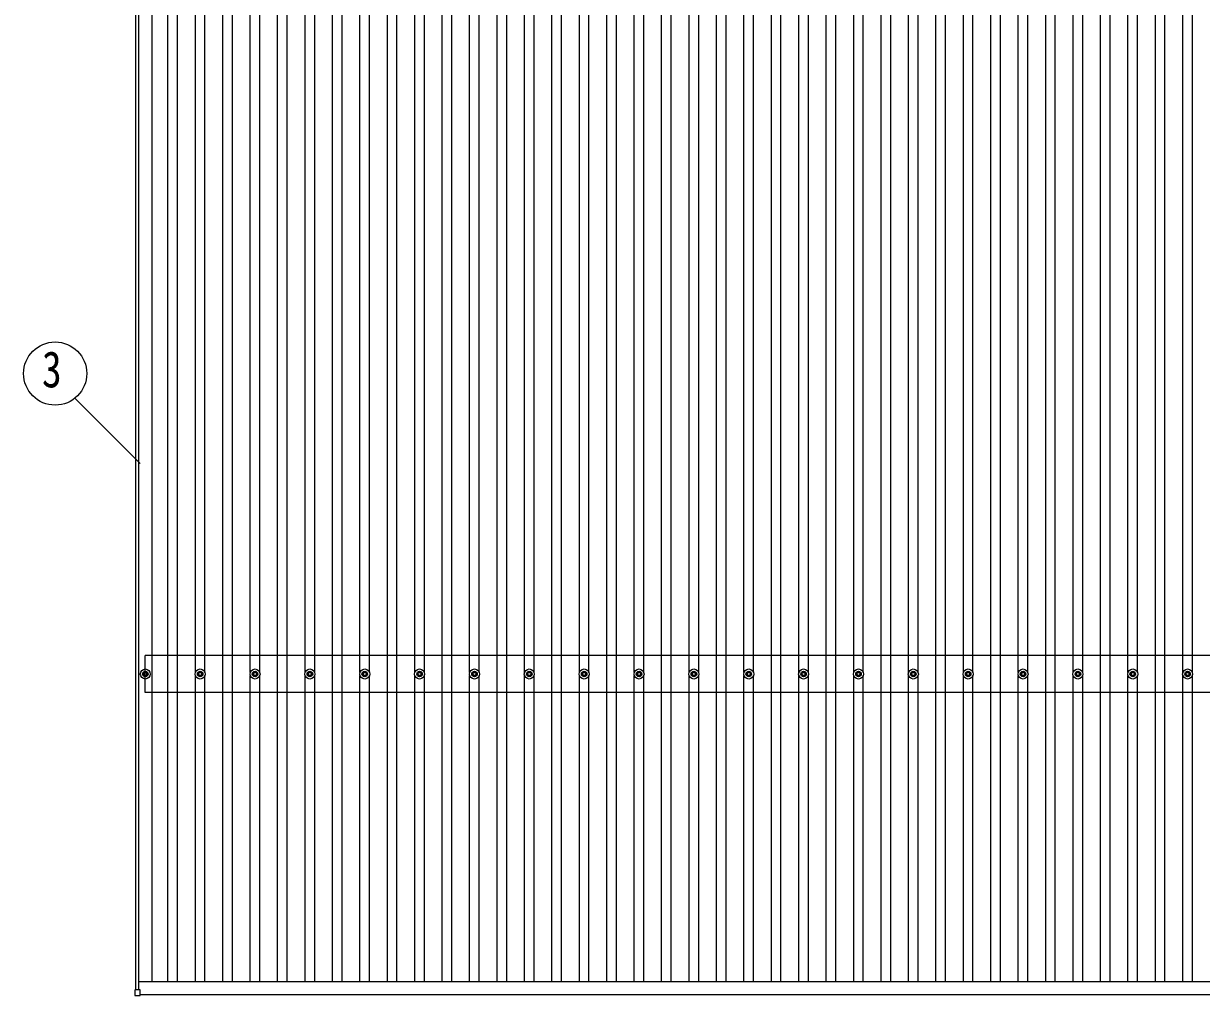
# Model space of a CAD drawing. Units: millimetres, scale not verified. Extents: x -21025 to 21025, y -14850 to 14850.
# Drawn here: x -17371 to -13077, y 238 to 3781 of the extents above; entities that cross this region are included whole.
import ezdxf
from ezdxf.enums import TextEntityAlignment as Align

# ---------------------------------------------------------------- set-up
doc = ezdxf.new("R2010")
doc.units = ezdxf.units.MM
doc.header["$LTSCALE"] = 60
for name, color, linetype in [('0-5_YKK_13', 4, 'Continuous'), ('0-6_YKK_A1', 4, 'Continuous'), ('0-7_YKK_D', 6, 'Continuous')]:
    doc.layers.add(name, color=color, linetype=linetype)
doc.styles.add('ＭＳ ゴシック', font='')
doc.styles.get('ＭＳ ゴシック').set_extended_font_data('MS Gothic')

msp = doc.modelspace()

# ---------------------------------------------------------------- linework, layer by layer
at = {"layer": '0-5_YKK_13'}
for p, q in [((-16928.65, 1419.74), (-16928.65, 1415.32)), ((-16925.15, 1419.74), (-16925.15, 1415.32)), ((-16728.65, 1419.74), (-16728.65, 1415.32)), ((-16725.15, 1419.74), (-16725.15, 1415.32)), ((-16528.65, 1419.74), (-16528.65, 1415.32)), ((-16525.15, 1419.74), (-16525.15, 1415.32)), ((-16328.65, 1419.74), (-16328.65, 1415.32)), ((-16325.15, 1419.74), (-16325.15, 1415.32)), ((-16128.65, 1419.74), (-16128.65, 1415.32)), ((-16125.15, 1419.74), (-16125.15, 1415.32)), ((-15928.65, 1419.74), (-15928.65, 1415.32)), ((-15925.15, 1419.74), (-15925.15, 1415.32)), ((-15728.65, 1419.74), (-15728.65, 1415.32)), ((-15725.15, 1419.74), (-15725.15, 1415.32)), ((-15528.65, 1419.74), (-15528.65, 1415.32)), ((-15525.15, 1419.74), (-15525.15, 1415.32)), ((-15328.65, 1419.74), (-15328.65, 1415.32)), ((-15325.15, 1419.74), (-15325.15, 1415.32)), ((-15128.65, 1419.74), (-15128.65, 1415.32)), ((-15125.15, 1419.74), (-15125.15, 1415.32)), ((-14928.65, 1419.74), (-14928.65, 1415.32)), ((-14925.15, 1419.74), (-14925.15, 1415.32)), ((-14728.65, 1419.74), (-14728.65, 1415.32)), ((-14725.15, 1419.74), (-14725.15, 1415.32)), ((-14528.65, 1419.74), (-14528.65, 1415.32)), ((-14525.15, 1419.74), (-14525.15, 1415.32)), ((-14328.65, 1419.74), (-14328.65, 1415.32)), ((-14325.15, 1419.74), (-14325.15, 1415.32)), ((-14128.65, 1419.74), (-14128.65, 1415.32)), ((-14125.15, 1419.74), (-14125.15, 1415.32)), ((-13928.65, 1419.74), (-13928.65, 1415.32)), ((-13925.15, 1419.74), (-13925.15, 1415.32)), ((-13728.65, 1419.74), (-13728.65, 1415.32)), ((-13725.15, 1419.74), (-13725.15, 1415.32)), ((-13528.65, 1419.74), (-13528.65, 1415.32)), ((-13525.15, 1419.74), (-13525.15, 1415.32)), ((-13328.65, 1419.74), (-13328.65, 1415.32)), ((-13325.15, 1419.74), (-13325.15, 1415.32)), ((-13128.65, 1419.74), (-13128.65, 1415.32)), ((-13125.15, 1419.74), (-13125.15, 1415.32)), ((-16936.9, 1411.49), (-16932.48, 1411.49)), ((-16936.9, 1407.99), (-16932.48, 1407.99)), ((-16928.65, 1404.16), (-16928.65, 1399.74)), ((-16925.15, 1404.16), (-16925.15, 1399.74)), ((-16921.32, 1411.49), (-16916.9, 1411.49)), ((-16921.32, 1407.99), (-16916.9, 1407.99)), ((-16736.9, 1411.49), (-16732.48, 1411.49)), ((-16736.9, 1407.99), (-16732.48, 1407.99)), ((-16728.65, 1404.16), (-16728.65, 1399.74)), ((-16725.15, 1404.16), (-16725.15, 1399.74)), ((-16721.32, 1411.49), (-16716.9, 1411.49)), ((-16721.32, 1407.99), (-16716.9, 1407.99)), ((-16536.9, 1411.49), (-16532.49, 1411.49)), ((-16536.9, 1407.99), (-16532.49, 1407.99)), ((-16528.65, 1404.16), (-16528.65, 1399.74)), ((-16525.15, 1404.16), (-16525.15, 1399.74)), ((-16521.32, 1411.49), (-16516.91, 1411.49)), ((-16521.32, 1407.99), (-16516.91, 1407.99)), ((-16336.9, 1411.49), (-16332.49, 1411.49)), ((-16336.9, 1407.99), (-16332.49, 1407.99)), ((-16328.65, 1404.16), (-16328.65, 1399.74)), ((-16325.15, 1404.16), (-16325.15, 1399.74)), ((-16321.32, 1411.49), (-16316.91, 1411.49)), ((-16321.32, 1407.99), (-16316.91, 1407.99)), ((-16136.9, 1411.49), (-16132.49, 1411.49)), ((-16136.9, 1407.99), (-16132.49, 1407.99)), ((-16128.65, 1404.16), (-16128.65, 1399.74)), ((-16125.15, 1404.16), (-16125.15, 1399.74)), ((-16121.32, 1411.49), (-16116.91, 1411.49)), ((-16121.32, 1407.99), (-16116.91, 1407.99)), ((-15936.9, 1411.49), (-15932.49, 1411.49)), ((-15936.9, 1407.99), (-15932.49, 1407.99)), ((-15928.65, 1404.16), (-15928.65, 1399.74)), ((-15925.15, 1404.16), (-15925.15, 1399.74)), ((-15921.32, 1411.49), (-15916.91, 1411.49)), ((-15921.32, 1407.99), (-15916.91, 1407.99)), ((-15736.9, 1411.49), (-15732.49, 1411.49)), ((-15736.9, 1407.99), (-15732.49, 1407.99)), ((-15728.65, 1404.16), (-15728.65, 1399.74)), ((-15725.15, 1404.16), (-15725.15, 1399.74)), ((-15721.32, 1411.49), (-15716.91, 1411.49)), ((-15721.32, 1407.99), (-15716.91, 1407.99)), ((-15536.9, 1411.49), (-15532.49, 1411.49)), ((-15536.9, 1407.99), (-15532.49, 1407.99)), ((-15528.65, 1404.16), (-15528.65, 1399.74)), ((-15525.15, 1404.16), (-15525.15, 1399.74)), ((-15521.32, 1411.49), (-15516.91, 1411.49)), ((-15521.32, 1407.99), (-15516.91, 1407.99)), ((-15336.9, 1411.49), (-15332.49, 1411.49)), ((-15336.9, 1407.99), (-15332.49, 1407.99)), ((-15328.65, 1404.16), (-15328.65, 1399.74)), ((-15325.15, 1404.16), (-15325.15, 1399.74)), ((-15321.32, 1411.49), (-15316.91, 1411.49)), ((-15321.32, 1407.99), (-15316.91, 1407.99)), ((-15136.9, 1411.49), (-15132.49, 1411.49)), ((-15136.9, 1407.99), (-15132.49, 1407.99)), ((-15128.65, 1404.16), (-15128.65, 1399.74)), ((-15125.15, 1404.16), (-15125.15, 1399.74)), ((-15121.32, 1411.49), (-15116.91, 1411.49)), ((-15121.32, 1407.99), (-15116.91, 1407.99)), ((-14936.9, 1411.49), (-14932.49, 1411.49)), ((-14936.9, 1407.99), (-14932.49, 1407.99)), ((-14928.65, 1404.16), (-14928.65, 1399.74)), ((-14925.15, 1404.16), (-14925.15, 1399.74)), ((-14921.32, 1411.49), (-14916.91, 1411.49)), ((-14921.32, 1407.99), (-14916.91, 1407.99)), ((-14736.9, 1411.49), (-14732.49, 1411.49)), ((-14736.9, 1407.99), (-14732.49, 1407.99)), ((-14728.65, 1404.16), (-14728.65, 1399.74)), ((-14725.15, 1404.16), (-14725.15, 1399.74)), ((-14721.32, 1411.49), (-14716.91, 1411.49)), ((-14721.32, 1407.99), (-14716.91, 1407.99)), ((-14536.9, 1411.49), (-14532.49, 1411.49)), ((-14536.9, 1407.99), (-14532.49, 1407.99)), ((-14528.65, 1404.16), (-14528.65, 1399.74)), ((-14525.15, 1404.16), (-14525.15, 1399.74)), ((-14521.32, 1411.49), (-14516.91, 1411.49)), ((-14521.32, 1407.99), (-14516.91, 1407.99)), ((-14336.9, 1411.49), (-14332.49, 1411.49)), ((-14336.9, 1407.99), (-14332.49, 1407.99)), ((-14328.65, 1404.16), (-14328.65, 1399.74)), ((-14325.15, 1404.16), (-14325.15, 1399.74)), ((-14321.32, 1411.49), (-14316.91, 1411.49)), ((-14321.32, 1407.99), (-14316.91, 1407.99)), ((-14136.9, 1411.49), (-14132.49, 1411.49)), ((-14136.9, 1407.99), (-14132.49, 1407.99)), ((-14128.65, 1404.16), (-14128.65, 1399.74)), ((-14125.15, 1404.16), (-14125.15, 1399.74)), ((-14121.32, 1411.49), (-14116.91, 1411.49)), ((-14121.32, 1407.99), (-14116.91, 1407.99)), ((-13936.9, 1411.49), (-13932.49, 1411.49)), ((-13936.9, 1407.99), (-13932.49, 1407.99)), ((-13928.65, 1404.16), (-13928.65, 1399.74)), ((-13925.15, 1404.16), (-13925.15, 1399.74)), ((-13921.32, 1411.49), (-13916.91, 1411.49)), ((-13921.32, 1407.99), (-13916.91, 1407.99)), ((-13736.9, 1411.49), (-13732.49, 1411.49)), ((-13736.9, 1407.99), (-13732.49, 1407.99)), ((-13728.65, 1404.16), (-13728.65, 1399.74)), ((-13725.15, 1404.16), (-13725.15, 1399.74)), ((-13721.32, 1411.49), (-13716.91, 1411.49)), ((-13721.32, 1407.99), (-13716.91, 1407.99)), ((-13536.9, 1411.49), (-13532.49, 1411.49)), ((-13536.9, 1407.99), (-13532.49, 1407.99)), ((-13528.65, 1404.16), (-13528.65, 1399.74)), ((-13525.15, 1404.16), (-13525.15, 1399.74)), ((-13521.32, 1411.49), (-13516.91, 1411.49)), ((-13521.32, 1407.99), (-13516.91, 1407.99)), ((-13336.9, 1411.49), (-13332.49, 1411.49)), ((-13336.9, 1407.99), (-13332.49, 1407.99)), ((-13328.65, 1404.16), (-13328.65, 1399.74)), ((-13325.15, 1404.16), (-13325.15, 1399.74)), ((-13321.32, 1411.49), (-13316.91, 1411.49)), ((-13321.32, 1407.99), (-13316.91, 1407.99)), ((-13136.9, 1411.49), (-13132.49, 1411.49)), ((-13136.9, 1407.99), (-13132.49, 1407.99)), ((-13128.65, 1404.16), (-13128.65, 1399.74)), ((-13125.15, 1404.16), (-13125.15, 1399.74)), ((-13121.32, 1411.49), (-13116.91, 1411.49)), ((-13121.32, 1407.99), (-13116.91, 1407.99)), ((-16946.2, 257.75), (-16964.2, 257.75)), ((-16965.2, 256.75), (-16965.2, 238.75)), ((-16964.2, 237.75), (-16946.2, 237.75)), ((-16945.2, 238.75), (-16945.2, 256.75))]:
    msp.add_line(p, q, dxfattribs=at)
for centre, radius in [((-16926.9, 1409.74), 18.25), ((-16926.9, 1409.74), 10.15), ((-16726.9, 1409.74), 18.25), ((-16726.9, 1409.74), 10.15), ((-16526.9, 1409.74), 18.25), ((-16526.9, 1409.74), 10.15), ((-16326.9, 1409.74), 18.25), ((-16326.9, 1409.74), 10.15), ((-16126.9, 1409.74), 18.25), ((-16126.9, 1409.74), 10.15), ((-15926.9, 1409.74), 18.25), ((-15926.9, 1409.74), 10.15), ((-15726.9, 1409.74), 18.25), ((-15726.9, 1409.74), 10.15), ((-15526.9, 1409.74), 18.25), ((-15526.9, 1409.74), 10.15), ((-15326.9, 1409.74), 18.25), ((-15326.9, 1409.74), 10.15), ((-15126.9, 1409.74), 18.25), ((-15126.9, 1409.74), 10.15), ((-14926.9, 1409.74), 18.25), ((-14926.9, 1409.74), 10.15), ((-14726.9, 1409.74), 18.25), ((-14726.9, 1409.74), 10.15), ((-14526.9, 1409.74), 18.25), ((-14526.9, 1409.74), 10.15), ((-14326.9, 1409.74), 18.25), ((-14326.9, 1409.74), 10.15), ((-14126.9, 1409.74), 18.25), ((-14126.9, 1409.74), 10.15), ((-13926.9, 1409.74), 18.25), ((-13926.9, 1409.74), 10.15), ((-13726.9, 1409.74), 18.25), ((-13726.9, 1409.74), 10.15), ((-13526.9, 1409.74), 18.25), ((-13526.9, 1409.74), 10.15), ((-13326.9, 1409.74), 18.25), ((-13326.9, 1409.74), 10.15), ((-13126.9, 1409.74), 18.25), ((-13126.9, 1409.74), 10.15), ((-16926.9, 1409.74), 5.85), ((-16926.9, 1409.74), 5.25), ((-16726.9, 1409.74), 5.85), ((-16726.9, 1409.74), 5.25), ((-16526.9, 1409.74), 5.85), ((-16526.9, 1409.74), 5.25), ((-16326.9, 1409.74), 5.85), ((-16326.9, 1409.74), 5.25), ((-16126.9, 1409.74), 5.85), ((-16126.9, 1409.74), 5.25), ((-15926.9, 1409.74), 5.85), ((-15926.9, 1409.74), 5.25), ((-15726.9, 1409.74), 5.85), ((-15726.9, 1409.74), 5.25), ((-15526.9, 1409.74), 5.85), ((-15526.9, 1409.74), 5.25), ((-15326.9, 1409.74), 5.85), ((-15326.9, 1409.74), 5.25), ((-15126.9, 1409.74), 5.85), ((-15126.9, 1409.74), 5.25), ((-14926.9, 1409.74), 5.85), ((-14926.9, 1409.74), 5.25), ((-14726.9, 1409.74), 5.85), ((-14726.9, 1409.74), 5.25), ((-14526.9, 1409.74), 5.85), ((-14526.9, 1409.74), 5.25), ((-14326.9, 1409.74), 5.85), ((-14326.9, 1409.74), 5.25), ((-14126.9, 1409.74), 5.85), ((-14126.9, 1409.74), 5.25), ((-13926.9, 1409.74), 5.85), ((-13926.9, 1409.74), 5.25), ((-13726.9, 1409.74), 5.85), ((-13726.9, 1409.74), 5.25), ((-13526.9, 1409.74), 5.85), ((-13526.9, 1409.74), 5.25), ((-13326.9, 1409.74), 5.85), ((-13326.9, 1409.74), 5.25), ((-13126.9, 1409.74), 5.85), ((-13126.9, 1409.74), 5.25)]:
    msp.add_circle(centre, radius, dxfattribs=at)
for centre, start, end in [((-16964.2, 256.75), 90, 180), ((-16946.2, 256.75), 0, 90), ((-16964.2, 238.75), 180, 270), ((-16946.2, 238.75), 270, 0)]:
    msp.add_arc(centre, 1, start, end, dxfattribs=at)
at = {"layer": '0-6_YKK_A1'}
for p, q in [((-16961.9, 257.75), (-16961.9, 5656.17)), ((-16949.9, 257.75), (-16949.9, 5656.17)), ((-16901.9, 289.03), (-16901.9, 5630.08)), ((-16844.4, 289.03), (-16844.4, 5630.08)), ((-16809.4, 289.03), (-16809.4, 5630.08)), ((-16644.4, 289.03), (-16644.4, 5630.08)), ((-16609.4, 289.03), (-16609.4, 5630.08)), ((-16444.4, 289.03), (-16444.4, 5630.08)), ((-16409.4, 289.03), (-16409.4, 5630.08)), ((-16244.4, 289.03), (-16244.4, 5630.08)), ((-16209.4, 289.03), (-16209.4, 5630.08)), ((-16044.4, 289.03), (-16044.4, 5630.08)), ((-16009.4, 289.03), (-16009.4, 5630.08)), ((-15844.4, 289.03), (-15844.4, 5630.08)), ((-15809.4, 289.03), (-15809.4, 5630.08)), ((-15644.4, 289.03), (-15644.4, 5630.08)), ((-15609.4, 289.03), (-15609.4, 5630.08)), ((-15444.4, 289.03), (-15444.4, 5630.08)), ((-15409.4, 289.03), (-15409.4, 5630.08)), ((-15244.4, 289.03), (-15244.4, 5630.08)), ((-15209.4, 289.03), (-15209.4, 5630.08)), ((-15044.4, 289.03), (-15044.4, 5630.08)), ((-15009.4, 289.03), (-15009.4, 5630.08)), ((-14844.4, 289.03), (-14844.4, 5630.08)), ((-14809.4, 289.03), (-14809.4, 5630.08)), ((-14644.4, 289.03), (-14644.4, 5630.08)), ((-14609.4, 289.03), (-14609.4, 5630.08)), ((-14444.4, 289.03), (-14444.4, 5630.08)), ((-14409.4, 289.03), (-14409.4, 5630.08)), ((-14244.4, 289.03), (-14244.4, 5630.08)), ((-14209.4, 289.03), (-14209.4, 5630.08)), ((-14044.4, 289.03), (-14044.4, 5630.08)), ((-14009.4, 289.03), (-14009.4, 5630.08)), ((-13844.4, 289.03), (-13844.4, 5630.08)), ((-13809.4, 289.03), (-13809.4, 5630.08)), ((-13644.4, 289.03), (-13644.4, 5630.08)), ((-13609.4, 289.03), (-13609.4, 5630.08)), ((-13444.4, 289.03), (-13444.4, 5630.08)), ((-13409.4, 289.03), (-13409.4, 5630.08)), ((-13244.4, 289.03), (-13244.4, 5630.08)), ((-13209.4, 289.03), (-13209.4, 5630.08)), ((-16744.4, 1414.92), (-16744.4, 4504.56)), ((-16709.4, 1414.92), (-16709.4, 4504.56)), ((-16544.4, 1414.92), (-16544.4, 4504.55)), ((-16509.4, 1414.92), (-16509.4, 4504.57)), ((-16344.4, 1414.92), (-16344.4, 4504.55)), ((-16309.4, 1414.92), (-16309.4, 4504.57)), ((-16144.4, 1414.92), (-16144.4, 4504.55)), ((-16109.4, 1414.92), (-16109.4, 4504.57)), ((-15944.4, 1414.92), (-15944.4, 4504.55)), ((-15909.4, 1414.92), (-15909.4, 4504.57)), ((-15744.4, 1414.92), (-15744.4, 4504.55)), ((-15709.4, 1414.92), (-15709.4, 4504.57)), ((-15544.4, 1414.92), (-15544.4, 4504.55)), ((-15509.4, 1414.92), (-15509.4, 4504.57)), ((-15344.4, 1414.92), (-15344.4, 4504.55)), ((-15309.4, 1414.92), (-15309.4, 4504.57)), ((-15144.4, 1414.92), (-15144.4, 4504.55)), ((-15109.4, 1414.92), (-15109.4, 4504.57)), ((-14944.4, 1414.92), (-14944.4, 4504.55)), ((-14909.4, 1414.92), (-14909.4, 4504.57)), ((-14744.4, 1414.92), (-14744.4, 4504.55)), ((-14709.4, 1414.92), (-14709.4, 4504.57)), ((-14544.4, 1414.92), (-14544.4, 4504.55)), ((-14509.4, 1414.92), (-14509.4, 4504.57)), ((-14344.4, 1414.92), (-14344.4, 4504.55)), ((-14309.4, 1414.92), (-14309.4, 4504.57)), ((-14144.4, 1414.92), (-14144.4, 4504.55)), ((-14109.4, 1414.92), (-14109.4, 4504.57)), ((-13944.4, 1414.92), (-13944.4, 4504.55)), ((-13909.4, 1414.92), (-13909.4, 4504.57)), ((-13744.4, 1414.92), (-13744.4, 4504.55)), ((-13709.4, 1414.92), (-13709.4, 4504.57)), ((-13544.4, 1414.92), (-13544.4, 4504.55)), ((-13509.4, 1414.92), (-13509.4, 4504.57)), ((-13344.4, 1414.92), (-13344.4, 4504.55)), ((-13309.4, 1414.92), (-13309.4, 4504.57)), ((-13144.4, 1414.92), (-13144.4, 4504.55)), ((-13109.4, 1414.92), (-13109.4, 4504.57)), ((-6126.9, 1476.74), (-16926.9, 1476.74)), ((-16926.9, 1342.74), (-16926.9, 1476.74)), ((-16744.4, 289.03), (-16744.4, 1404.56)), ((-16709.4, 289.03), (-16709.4, 1404.56)), ((-16544.4, 289.03), (-16544.4, 1404.56)), ((-16509.4, 289.03), (-16509.4, 1404.56)), ((-16344.4, 289.03), (-16344.4, 1404.56)), ((-16309.4, 289.03), (-16309.4, 1404.56)), ((-16144.4, 289.03), (-16144.4, 1404.56)), ((-16109.4, 289.03), (-16109.4, 1404.56)), ((-15944.4, 289.03), (-15944.4, 1404.56)), ((-15909.4, 289.03), (-15909.4, 1404.56)), ((-15744.4, 289.03), (-15744.4, 1404.56)), ((-15709.4, 289.03), (-15709.4, 1404.56)), ((-15544.4, 289.03), (-15544.4, 1404.56)), ((-15509.4, 289.03), (-15509.4, 1404.56)), ((-15344.4, 289.03), (-15344.4, 1404.56)), ((-15309.4, 289.03), (-15309.4, 1404.56)), ((-15144.4, 289.03), (-15144.4, 1404.56)), ((-15109.4, 289.03), (-15109.4, 1404.56)), ((-14944.4, 289.03), (-14944.4, 1404.56)), ((-14909.4, 289.03), (-14909.4, 1404.56)), ((-14744.4, 289.03), (-14744.4, 1404.56)), ((-14709.4, 289.03), (-14709.4, 1404.56)), ((-14544.4, 289.03), (-14544.4, 1404.56)), ((-14509.4, 289.03), (-14509.4, 1404.56)), ((-14344.4, 289.03), (-14344.4, 1404.56)), ((-14309.4, 289.03), (-14309.4, 1404.56)), ((-14144.4, 289.03), (-14144.4, 1404.56)), ((-14109.4, 289.03), (-14109.4, 1404.56)), ((-13944.4, 289.03), (-13944.4, 1404.56)), ((-13909.4, 289.03), (-13909.4, 1404.56)), ((-13744.4, 289.03), (-13744.4, 1404.56)), ((-13709.4, 289.03), (-13709.4, 1404.56)), ((-13544.4, 289.03), (-13544.4, 1404.56)), ((-13509.4, 289.03), (-13509.4, 1404.56)), ((-13344.4, 289.03), (-13344.4, 1404.56)), ((-13309.4, 289.03), (-13309.4, 1404.56)), ((-13144.4, 289.03), (-13144.4, 1404.56)), ((-13109.4, 289.03), (-13109.4, 1404.56)), ((-6126.9, 1342.74), (-16926.9, 1342.74)), ((-16949.9, 289.03), (-6103.9, 289.03)), ((-16945.2, 241.05), (-11536.9, 241.05))]:
    msp.add_line(p, q, dxfattribs=at)
at = {"layer": '0-7_YKK_D'}
msp.add_line((-17183.61, 2415.23), (-16945.55, 2177.17), dxfattribs=at)
msp.add_circle((-17255.57, 2505.19), 115.2, dxfattribs=at)

# ---------------------------------------------------------------- texts
at = {"layer": '0-7_YKK_D', "style": 'ＭＳ ゴシック', "width": 0.8}
msp.add_text('3', height=132, dxfattribs=at).set_placement((-17303.57, 2415.19), align=Align.BOTTOM_LEFT)

doc.saveas('drawing.dxf')
